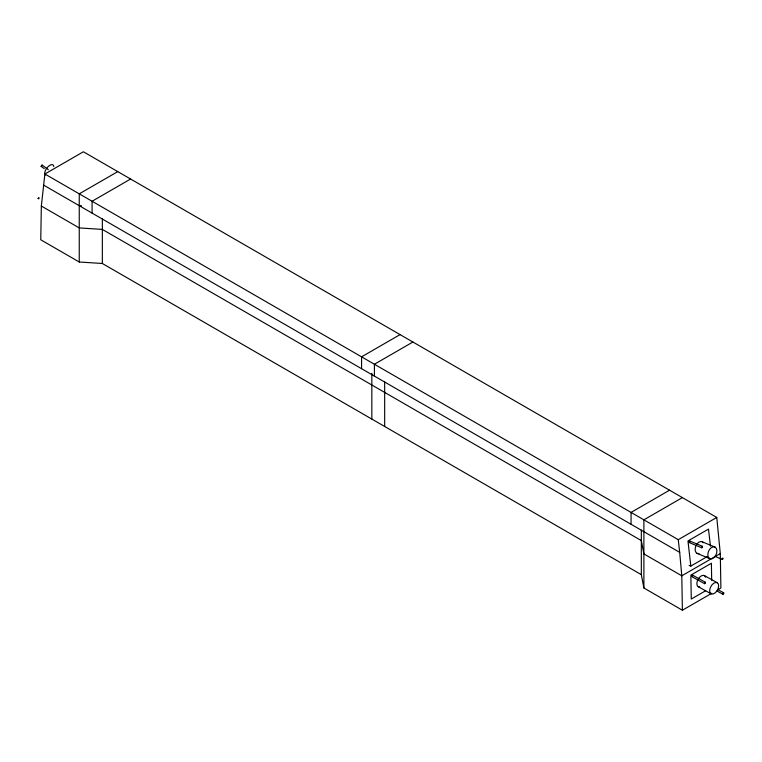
<?xml version="1.0" encoding="UTF-8"?>
<svg xmlns="http://www.w3.org/2000/svg" width="762" height="762" viewBox="0 0 762 762"><rect width="100%" height="100%" fill="white"/><g stroke="black" fill="none" stroke-linecap="round" stroke-linejoin="round"><path stroke-width="1.14" d="M717.852 589.75L720.89 587.997L720.3 553.574L716.756 517.446L83.382 151.771L44.882 174.003L41.348 206.035L40.757 239.782L79.248 262.004L102.346 263.49L641.328 574.662L643.89 587.997L682.39 610.229L711.765 593.265M689.991 541.734L689.724 541.02L702.488 546.316L702.602 547.316L701.888 547.821L689.077 542.515L688.962 541.515L689.772 541.049M692.725 575.729L692.61 575.177L705.393 582.263L705.374 583.282L704.593 583.682L691.763 576.577L691.791 575.548L692.648 575.215M41.986 165.716L42.043 165.011L48.358 169.697M689.81 542.192L689.077 542.515M41.739 166.049L41.081 166.335L44.253 168.678M692.334 576.415L691.81 576.596M117.748 171.621L79.248 193.843L79.248 262.004M130.578 179.022L92.088 201.254L92.088 213.103M400.069 334.613L361.569 356.835L361.569 368.694M412.899 342.024L374.409 364.246L374.409 376.104M669.56 490.195L631.06 512.426L631.06 524.285M682.39 497.605L643.89 519.836L643.89 587.997M44.882 174.003L678.256 539.677L716.756 517.446M689.134 565.375L690.829 566.08L707.25 556.593M720.3 553.574L681.799 575.805L643.89 553.917L641.328 540.582L102.346 229.41L79.248 227.924L41.348 206.035M705.641 590.75L691.267 599.046L690.858 575.11L711.394 563.251L711.679 580.358M79.248 205.702L81.563 205.845M722.967 594.284L723.776 593.712L723.681 592.817L722.871 593.388L722.967 594.284L717.004 590.979M702.488 546.316L701.669 546.783L701.783 547.783M702.393 541.868L715.099 547.135A6.353 4.143 -67.5 0 1 714.137 557.498A6.353 4.143 -67.5 0 1 707.869 553.936A6.353 4.143 -67.5 0 1 715.099 547.135M714.842 556.327L722.252 559.403C724.652 558.698 721.433 556.851 722.252 559.403M696.925 553.307L709.632 558.575M42.072 165.049L41.119 166.345M705.393 582.263L704.621 582.663L704.593 583.682M704.44 575.615L717.271 582.73A6.353 3.743 -61 0 1 715.413 592.646A6.353 3.743 -61 0 1 709.803 589.417A6.353 3.743 -61 0 1 717.271 582.73M717.804 589.559L723.767 592.865M698.221 586.692L711.051 593.798M43.453 185.023L679.694 552.364L681.799 575.805L682.39 610.229M710.451 546.23L708.498 529.095L687.962 540.953L690.829 566.08M678.256 539.677L679.694 552.364M641.328 530.047L641.328 574.662M384.667 381.876L384.667 426.482M371.837 373.294L371.837 419.071M102.346 218.875L102.346 263.49M45.387 175.041A6.353 3.124 -53.5 0 1 47.958 166.773A6.353 3.124 -53.5 0 1 53.807 166.602M699.03 553.583A6.353 4.143 -67.5 0 1 695.792 546.116A6.353 4.143 -67.5 0 1 703.364 542.763M699.764 586.978A6.353 3.743 -61 0 1 698.249 579.015A6.353 3.743 -61 0 1 705.622 577.215M38.1 198.549C39.491 200.015 39.272 195.653 38.1 198.549"/></g></svg>
